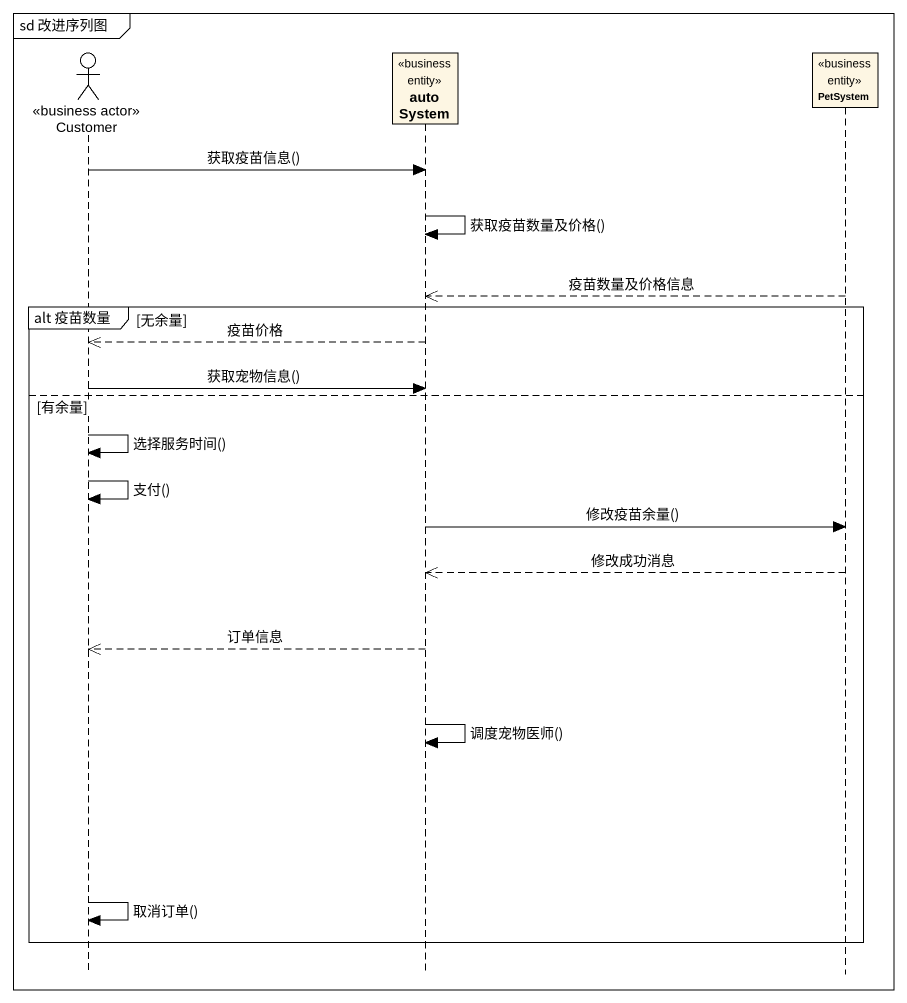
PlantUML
@startuml
mainframe sd 改进序列图
hide footbox
actor Customer <<business actor>>
participant autoSystem <<business entity>>
participant PetSystem <<business entity>>

Customer -> autoSystem : 获取疫苗信息()
autoSystem -> autoSystem : 获取疫苗数量及价格()
PetSystem -->> autoSystem : 疫苗数量及价格信息
group alt 疫苗数量 [无余量]
  autoSystem -->> Customer : 疫苗价格
  Customer -> autoSystem : 获取宠物信息()
else 有余量
  Customer -> Customer : 选择服务时间()
  Customer -> Customer : 支付()
  autoSystem -> PetSystem : 修改疫苗余量()
  PetSystem -->> autoSystem : 修改成功消息
  autoSystem -->> Customer : 订单信息
  autoSystem -> autoSystem : 调度宠物医师()
  Customer -> Customer : 取消订单()
end
@enduml
